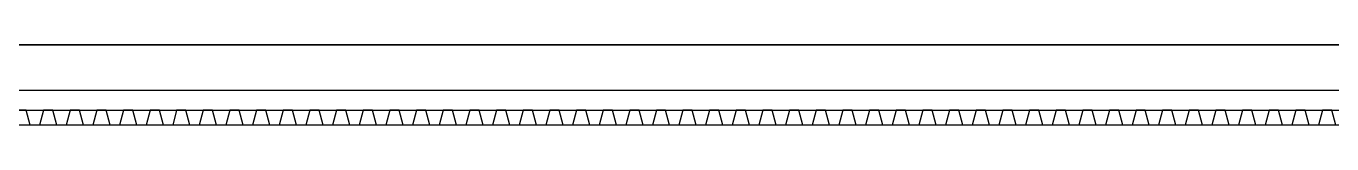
# Model space of a CAD drawing. Header units: millimetres. Extents: x 4754612 to 5801174, y 2368242 to 2777223.
# Drawn here: x 5040965 to 5044885, y 2577510 to 2577750 of the extents above; entities that cross this region are included whole.
import ezdxf

# ---------------------------------------------------------------- set-up
doc = ezdxf.new("R2010")
doc.units = ezdxf.units.MM
doc.header["$LTSCALE"] = 1000
doc.linetypes.add('CEN', pattern=[6.2, 6, -0.1, 0, -0.1])
for name, color, linetype in [('A-HAT-251', 251, 'Continuous'), ('A-중심선', 10, 'CEN'), ('CON', 2, 'Continuous'), ('ELE-2', 4, 'Continuous'), ('ELE06', 6, 'Continuous')]:
    doc.layers.add(name, color=color, linetype=linetype)

# ---------------------------------------------------------------- blocks, each defined once
blk = doc.blocks.new('*U33')
at = {"layer": 'A-HAT-251'}
for points in [[(75590.6, 0), (75562.6, 0), (75550.6, 45), (75522.6, 45), (75510.6, 0)], [(75670.6, 0), (75642.6, 0), (75630.6, 45), (75602.6, 45), (75590.6, 0)], [(75750.6, 0), (75722.6, 0), (75710.6, 45), (75682.6, 45), (75670.6, 0)], [(75830.6, 0), (75802.6, 0), (75790.6, 45), (75762.6, 45), (75750.6, 0)], [(75910.6, 0), (75882.6, 0), (75870.6, 45), (75842.6, 45), (75830.6, 0)], [(75990.6, 0), (75962.6, 0), (75950.6, 45), (75922.6, 45), (75910.6, 0)], [(76070.6, 0), (76042.6, 0), (76030.6, 45), (76002.6, 45), (75990.6, 0)], [(76150.6, 0), (76122.6, 0), (76110.6, 45), (76082.6, 45), (76070.6, 0)], [(76230.6, 0), (76202.6, 0), (76190.6, 45), (76162.6, 45), (76150.6, 0)], [(76310.6, 0), (76282.6, 0), (76270.6, 45), (76242.6, 45), (76230.6, 0)], [(76390.6, 0), (76362.6, 0), (76350.6, 45), (76322.6, 45), (76310.6, 0)], [(76470.6, 0), (76442.6, 0), (76430.6, 45), (76402.6, 45), (76390.6, 0)], [(76550.6, 0), (76522.6, 0), (76510.6, 45), (76482.6, 45), (76470.6, 0)], [(76630.6, 0), (76602.6, 0), (76590.6, 45), (76562.6, 45), (76550.6, 0)], [(76710.6, 0), (76682.6, 0), (76670.6, 45), (76642.6, 45), (76630.6, 0)], [(76790.6, 0), (76762.6, 0), (76750.6, 45), (76722.6, 45), (76710.6, 0)], [(76870.6, 0), (76842.6, 0), (76830.6, 45), (76802.6, 45), (76790.6, 0)], [(76950.6, 0), (76922.6, 0), (76910.6, 45), (76882.6, 45), (76870.6, 0)], [(77030.6, 0), (77002.6, 0), (76990.6, 45), (76962.6, 45), (76950.6, 0)], [(77110.6, 0), (77082.6, 0), (77070.6, 45), (77042.6, 45), (77030.6, 0)], [(77190.6, 0), (77162.6, 0), (77150.6, 45), (77122.6, 45), (77110.6, 0)], [(77270.6, 0), (77242.6, 0), (77230.6, 45), (77202.6, 45), (77190.6, 0)], [(77350.6, 0), (77322.6, 0), (77310.6, 45), (77282.6, 45), (77270.6, 0)], [(77430.6, 0), (77402.6, 0), (77390.6, 45), (77362.6, 45), (77350.6, 0)], [(77510.6, 0), (77482.6, 0), (77470.6, 45), (77442.6, 45), (77430.6, 0)], [(77590.6, 0), (77562.6, 0), (77550.6, 45), (77522.6, 45), (77510.6, 0)], [(77670.6, 0), (77642.6, 0), (77630.6, 45), (77602.6, 45), (77590.6, 0)], [(77750.6, 0), (77722.6, 0), (77710.6, 45), (77682.6, 45), (77670.6, 0)], [(77830.6, 0), (77802.6, 0), (77790.6, 45), (77762.6, 45), (77750.6, 0)], [(77910.6, 0), (77882.6, 0), (77870.6, 45), (77842.6, 45), (77830.6, 0)], [(77990.6, 0), (77962.6, 0), (77950.6, 45), (77922.6, 45), (77910.6, 0)], [(78070.6, 0), (78042.6, 0), (78030.6, 45), (78002.6, 45), (77990.6, 0)], [(78150.6, 0), (78122.6, 0), (78110.6, 45), (78082.6, 45), (78070.6, 0)], [(78230.6, 0), (78202.6, 0), (78190.6, 45), (78162.6, 45), (78150.6, 0)], [(78310.6, 0), (78282.6, 0), (78270.6, 45), (78242.6, 45), (78230.6, 0)], [(78390.6, 0), (78362.6, 0), (78350.6, 45), (78322.6, 45), (78310.6, 0)], [(78470.6, 0), (78442.6, 0), (78430.6, 45), (78402.6, 45), (78390.6, 0)], [(78550.6, 0), (78522.6, 0), (78510.6, 45), (78482.6, 45), (78470.6, 0)], [(78630.6, 0), (78602.6, 0), (78590.6, 45), (78562.6, 45), (78550.6, 0)], [(78710.6, 0), (78682.6, 0), (78670.6, 45), (78642.6, 45), (78630.6, 0)], [(78790.6, 0), (78762.6, 0), (78750.6, 45), (78722.6, 45), (78710.6, 0)], [(78870.6, 0), (78842.6, 0), (78830.6, 45), (78802.6, 45), (78790.6, 0)], [(78950.6, 0), (78922.6, 0), (78910.6, 45), (78882.6, 45), (78870.6, 0)], [(79030.6, 0), (79002.6, 0), (78990.6, 45), (78962.6, 45), (78950.6, 0)], [(79110.6, 0), (79082.6, 0), (79070.6, 45), (79042.6, 45), (79030.6, 0)], [(79190.6, 0), (79162.6, 0), (79150.6, 45), (79122.6, 45), (79110.6, 0)], [(79270.6, 0), (79242.6, 0), (79230.6, 45), (79202.6, 45), (79190.6, 0)], [(79350.6, 0), (79322.6, 0), (79310.6, 45), (79282.6, 45), (79270.6, 0)], [(79430.6, 0), (79402.6, 0), (79390.6, 45), (79362.6, 45), (79350.6, 0)], [(79510.6, 0), (79482.6, 0), (79470.6, 45), (79442.6, 45), (79430.6, 0)]]:
    blk.add_lwpolyline(points, dxfattribs=at)

msp = doc.modelspace()

# ---------------------------------------------------------------- linework, layer by layer
at = {"layer": 'A-중심선', "ltscale": 5}
msp.add_line((4867905.529, 2577749.621), (5176073.3, 2577749.621), dxfattribs=at)
at = {"layer": 'CON'}
msp.add_line((5116763.3, 2577509.621), (4908363.3, 2577509.621), dxfattribs=at)
at = {"layer": 'ELE-2'}
for p, q in [((5116763.3, 2577749.621), (4908363.3, 2577749.621)), ((4908363.3, 2577614.621), (5116763.3, 2577614.621)), ((4908363.3, 2577554.621), (5116763.3, 2577554.621))]:
    msp.add_line(p, q, dxfattribs=at)

# ---------------------------------------------------------------- block references
at = {"layer": 'ELE06', "color": 6, "xscale": 1.000013798092659, "yscale": 1.000013798092659, "zscale": 1.000013798092659}
msp.add_blockref('*U33', (4965413.445, 2577509.621), dxfattribs=at)

doc.saveas('drawing.dxf')
